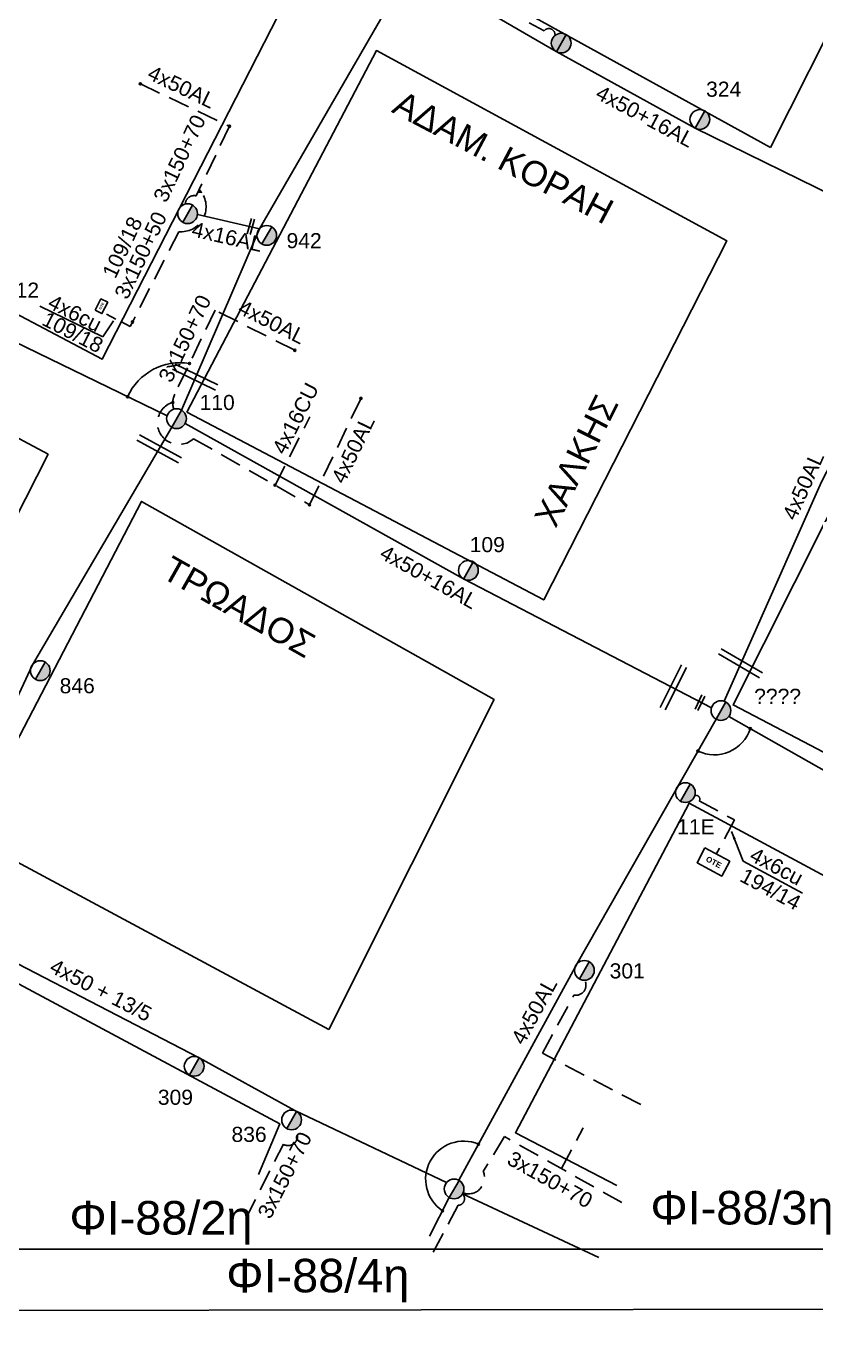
# Model space of a CAD drawing. Header units: millimetres. Extents: x 1091 to 3521, y 1177 to 2968.
# Drawn here: x 2852.9 to 2947.2, y 1933.2 to 2089.1 of the extents above; entities that cross this region are included whole.
import ezdxf
from ezdxf.enums import TextEntityAlignment as Align

# ---------------------------------------------------------------- set-up
doc = ezdxf.new("R2010")
doc.units = ezdxf.units.MM
doc.linetypes.add('DASHED', pattern=[19.05, 12.7, -6.35])
for name, color, linetype, lineweight in [('3x150+70', 7, 'Continuous', 30), ('4x16CU', 7, 'Continuous', 30), ('4x50 + 13_5', 7, 'SYN_LINE', 30), ('Άγνωστα', 7, 'Continuous', 30), ('Γυμνά εναέρια ΧΤ (3Φ)   4x16AL', 7, 'Continuous', 30), ('Γυμνά εναέρια ΧΤ (3Φ) 4x50AL', 7, 'Continuous', 30), ('Γυμνά εναέρια ΧΤ και ΦΟΠ (3Φ)   4x50+16AL', 7, 'Continuous', 30), ('Καλώδια ΧΤ   3x150+50CU', 7, 'DASHED', 30), ('Υπόγεια Καλώδια Δικτύου ΧΤ   .15', 7, 'DASHED', 30), ('Υπόγεια καλώδια Παροχών ΧΤ   4x50AL', 7, 'DASHED', 30), ('Υπόγεια καλώδια Παροχών ΧΤ   4x6', 7, 'DASHED', 30)]:
    doc.layers.add(name, color=color, linetype=linetype, lineweight=lineweight)
for name, color, linetype in [('Pillar OTE', 7, 'Continuous'), ('TEXT ΚΑΛΩΔΙΩΝ', 7, 'Continuous'), ('ΑΓΝΩΣΤΟ ΕΝΑΕΡΙΟ ΚΑΛΩΔΙΟ', 7, 'Continuous'), ('ΑΓΝΩΣΤΟ ΥΠΟΓΕΙΟ ΚΑΛΩΔΙΟ', 7, 'DASHED'), ('Επιγραφές - Σχήματα', 7, 'Continuous'), ('Μηχανική τομή', 7, 'Continuous'), ('Στύλος Ξύλινος', 7, 'Continuous'), ('Στύλος Ξύλινος @ 1', 7, 'Continuous'), ('Στύλος ΦΜ', 7, 'Continuous'), ('Στύλος ΦΜ @ 1', 7, 'Continuous'), ('Συνδέσεις', 7, 'Continuous'), ('Τομή', 7, 'Continuous'), ('Υπόβαθρο ΔΕΗ', 7, 'Continuous')]:
    doc.layers.add(name, color=color, linetype=linetype)
doc.styles.add('arial', font='arial.ttf')
doc.styles.get("Standard").update_dxf_attribs({"font": 'arial.ttf', "height": 1.8})
doc.linetypes.add('SYN_LINE', pattern='A,0.5,-0.0001,["/\\/\\/\\/",Standard,S=0.1,R=0,X=0,Y=-0.05],-0.25', length=0.7501)
doc.dimstyles.new('ISO-25', dxfattribs={"dimtxt": 2.5, "dimasz": 2.5, "dimexe": 1.25, "dimexo": 0.625, "dimtad": 1, "dimtxsty": 'Standard', "dimcen": 2.5, "dimadec": 0, "dimazin": 0, "dimtfac": 1, "dimtmove": 0, "dimatfit": 3, "dimfxl": 1, "dimarcsym": 0})

# ---------------------------------------------------------------- blocks, each defined once
blk = doc.blocks.new('ΥΠΑΡΧΩΝ ΤΣΙΜΕΝΤΕΝΙΟΣ ΣΤΥΛΟΣ')
at = {"layer": 'Στύλος ΦΜ'}
blk.add_hatch(color=7, dxfattribs=at).paths.add_polyline_path([(-1.29, -2.28, 0.574793), (2.62, 0, 0.268822), (1.3, 2.27)])
at = {"layer": 'Στύλος ΦΜ', "color": 7}
blk.add_line((-1.29, -2.28), (1.3, 2.27), dxfattribs=at)
blk.add_circle((0, 0), 2.62, dxfattribs=at)
at = {"layer": 'Στύλος ΦΜ', "flags": 4}
for tag, p in [('ΑΡΙΘΜΟΣ', (-4.68, 8.05)), ('ΤΥΠΟΣ', (-4.91, 3.03))]:
    blk.add_attdef(tag, p, '', height=4, dxfattribs=at)
blk = doc.blocks.new('ΥΠΑΡΧΩΝ ΞΥΛΙΝΟΣ ΣΤΥΛΟΣ')
at = {"layer": 'Στύλος Ξύλινος'}
h = blk.add_hatch(color=7, dxfattribs=at)
h.paths.add_polyline_path([(-2.62, 0, 0.270008), (-1.29, -2.28), (1.3, 2.27, 0.576266)])
h.paths.add_polyline_path([(-1.29, -2.28, 0.574793), (2.62, 0, 0.268822), (1.3, 2.27)])
at = {"layer": 'Στύλος Ξύλινος', "color": 7}
blk.add_line((-1.29, -2.28), (1.3, 2.27), dxfattribs=at)
blk.add_circle((0, 0), 2.62, dxfattribs=at)
at = {"layer": 'Στύλος Ξύλινος', "color": 1, "flags": 4}
for tag, p in [('ΑΡΙΘΜΟΣ', (-4.91, 8.6)), ('ΤΥΠΟΣ', (-4.85, 3.39))]:
    blk.add_attdef(tag, p, '', height=4, dxfattribs=at)
blk = doc.blocks.new('_ΣΥΝΔΕΣΗ')
at = {"layer": 'Συνδέσεις', "linetype": 'SYN_LINE', "ltscale": 40}
blk.add_hatch(color=256, dxfattribs=at).paths.add_polyline_path([(0.5, -0.01, 1), (-0.5, -0.01, 1)])
at = {"layer": 'Συνδέσεις'}
blk.add_circle((0, -0.01), 0.5, dxfattribs=at)
blk = doc.blocks.new('ΜΗΧΑΝΙΚΗ ΤΟΜΗ')
at = {"layer": 'Μηχανική τομή', "ltscale": 40}
for p, q in [((-3.79, 1.21), (3.79, 1.21)), ((3.79, -0.34), (-3.79, -0.34))]:
    blk.add_line(p, q, dxfattribs=at)
blk = doc.blocks.new('ΤΟΜΗ')
at = {"layer": 'Τομή', "ltscale": 40}
for p, q in [((11.33, -0.65), (-11.4, -0.65)), ((11.33, -3.42), (-11.4, -3.42))]:
    blk.add_line(p, q, dxfattribs=at)
blk = doc.blocks.new('PILLAR ΟΤΕ')
at = {"layer": 'Pillar OTE', "ltscale": 40}
blk.add_lwpolyline([(-3.31, 2.02), (3.39, 2.02), (3.39, -1.99), (-3.31, -1.99)], close=True, dxfattribs=at)
at = {"layer": 'Pillar OTE', "insert": (-1.81, 0.71), "char_height": 1.3575, "width": 109.961, "attachment_point": 1}
blk.add_mtext('{\\fArial|b1|i0|c161|p34;OTE}', dxfattribs=at)

msp = doc.modelspace()

# ---------------------------------------------------------------- hatches: boundary and pattern name
at = {"layer": 'Pillar OTE', "ltscale": 40}
h = msp.add_hatch(color=256, dxfattribs=at)
h.dxf.hatch_style = 1
h.paths.add_polyline_path([(2873.42, 2069.28), (2873.84, 2069.27), (2873.57, 2069.61)])

# ---------------------------------------------------------------- linework, layer by layer
at = {"layer": '3x150+70', "color": 27, "linetype": 'DASHED', "lineweight": -3, "ltscale": 0.2}
msp.add_lwpolyline([(2877.16, 2077.15), (2873.21, 2068.85, 0.482155), (2871.9, 2067.88, -2.654416)], format="xyb", dxfattribs=at)
at = {"layer": '3x150+70', "color": 5, "linetype": 'DASHED', "lineweight": -3, "ltscale": 0.2}
msp.add_lwpolyline([(2875.45, 2055.21), (2870.64, 2045.21, 0.195447), (2870.52, 2043.4, 1.682725)], format="xyb", dxfattribs=at)
at = {"layer": '3x150+70', "color": 133, "linetype": 'DASHED', "lineweight": -3, "ltscale": 0.2}
msp.add_lwpolyline([(2879.11, 1946.84), (2883.6, 1955.69, 0.902914), (2884.93, 1957.47, -2.620513)], format="xyb", dxfattribs=at)
at = {"layer": '3x150+70', "color": 173, "linetype": 'DASHED', "lineweight": -3, "ltscale": 0.2}
msp.add_lwpolyline([(2916.79, 1952.79), (2919.38, 1957.67)], dxfattribs=at)
for points in [[(2923.98, 1948.75), (2909.98, 1956.6), (2907.46, 1952.43, -0.64554), (2905.05, 1949.88, 8.306722)], [(2904.99, 1949.76, -0.655928), (2904.48, 1948.41), (2901.17, 1942.24)]]:
    msp.add_lwpolyline(points, format="xyb", dxfattribs=at)
at = {"layer": '4x16CU', "color": 5, "linetype": 'DASHED', "lineweight": -3, "ltscale": 0.2}
msp.add_lwpolyline([(2882.61, 2034.33), (2886.77, 2042.47)], dxfattribs=at)
at = {"layer": '4x50 + 13_5', "color": 133, "lineweight": -3, "ltscale": 0.1}
msp.add_lwpolyline([(2870.27, 2041.25), (2853.65, 2012.91), (2839.88, 1983.41), (2873.54, 1966.02), (2884.97, 1959.7), (2903.09, 1951.14)], dxfattribs=at)
at = {"layer": 'Pillar OTE', "ltscale": 40}
msp.add_lwpolyline([(2873.57, 2069.61), (2873.84, 2069.27), (2873.42, 2069.28), (2873.57, 2069.61)], dxfattribs=at)
at = {"layer": 'Άγνωστα', "lineweight": -3, "ltscale": 0.1}
for points in [[(3521.49, 1936.89), (1091.31, 1933.19), (1091.31, 2964.7), (3521.49, 2968.4)], [(3374.53, 1943.19), (1101.31, 1943.19), (1101.31, 2954.7), (3374.53, 2954.7)]]:
    msp.add_lwpolyline(points, close=True, dxfattribs=at)
at = {"layer": 'ΑΓΝΩΣΤΟ ΕΝΑΕΡΙΟ ΚΑΛΩΔΙΟ', "color": 27, "lineweight": -3, "ltscale": 0.1}
msp.add_lwpolyline([(2871.44, 2043.29), (2880.75, 2064.93), (2898.29, 2095.3)], dxfattribs=at)
at = {"layer": 'ΑΓΝΩΣΤΟ ΕΝΑΕΡΙΟ ΚΑΛΩΔΙΟ', "color": 151, "lineweight": -3, "ltscale": 0.1}
msp.add_lwpolyline([(2936.77, 2006.74), (2961.56, 1992.69), (2976.62, 1985.53)], dxfattribs=at)
at = {"layer": 'ΑΓΝΩΣΤΟ ΥΠΟΓΕΙΟ ΚΑΛΩΔΙΟ', "color": 5, "lineweight": -3, "ltscale": 0.2}
msp.add_lwpolyline([(2870.4, 2044.21, 1.258043), (2872.88, 2039.87), (2886.73, 2031.98)], format="xyb", dxfattribs=at)
at = {"layer": 'ΑΓΝΩΣΤΟ ΥΠΟΓΕΙΟ ΚΑΛΩΔΙΟ', "color": 151, "lineweight": -3, "ltscale": 0.2}
msp.add_lwpolyline([(2926.25, 1960.42), (2914.52, 1966.55), (2918.27, 1973.49, 0.643617), (2919.56, 1975.27, -1.631316)], format="xyb", dxfattribs=at)
at = {"layer": 'Γυμνά εναέρια ΧΤ (3Φ)   4x16AL', "color": 27, "lineweight": -3, "ltscale": 0.1}
msp.add_lwpolyline([(2880.75, 2064.93), (2873.34, 2066.64)], dxfattribs=at)
at = {"layer": 'Γυμνά εναέρια ΧΤ (3Φ) 4x50AL', "color": 1, "lineweight": -3, "ltscale": 0.1}
msp.add_lwpolyline([(2961.62, 2061.42), (2947.83, 2034.75), (2936.19, 2008.56)], dxfattribs=at)
at = {"layer": 'Γυμνά εναέρια ΧΤ (3Φ) 4x50AL', "color": 151, "lineweight": -3, "ltscale": 0.1}
for points in [[(2935.25, 2006.42), (2918.68, 1977.27), (2904.53, 1951.4)], [(2903.39, 1949.34), (2901.05, 1944.71)]]:
    msp.add_lwpolyline(points, dxfattribs=at)
at = {"layer": 'Γυμνά εναέρια ΧΤ και ΦΟΠ (3Φ)   4x50+16AL', "color": 151, "lineweight": -3, "ltscale": 0.1}
msp.add_lwpolyline([(2899.8, 2095.6), (2916.17, 2086.06), (2932.73, 2076.95), (2961.72, 2062.75)], dxfattribs=at)
at = {"layer": 'Γυμνά εναέρια ΧΤ και ΦΟΠ (3Φ)   4x50+16AL', "color": 5, "lineweight": -3, "ltscale": 0.1}
for points in [[(2801.59, 2078.54), (2825.86, 2064.23), (2848.65, 2052.84), (2869.72, 2042.59)], [(2871.89, 2041.71), (2905.1, 2023.14), (2934.69, 2007.76)]]:
    msp.add_lwpolyline(points, dxfattribs=at)
at = {"layer": 'Γυμνά εναέρια ΧΤ και ΦΟΠ (3Φ)   4x50+16AL', "color": 173, "lineweight": -3, "ltscale": 0.2}
msp.add_lwpolyline([(2904.99, 1949.76), (2921.25, 1942.19)], dxfattribs=at)
at = {"layer": 'Καλώδια ΧΤ   3x150+50CU', "color": 27, "lineweight": -3, "ltscale": 0.2}
msp.add_lwpolyline([(2873.84, 2069.27, -0.639006), (2871.11, 2064.58), (2865.59, 2053.8)], format="xyb", dxfattribs=at)
at = {"layer": 'Υπόβαθρο ΔΕΗ', "lineweight": -3, "ltscale": 0.1}
for points in [[(2941.73, 2074.62), (2960.29, 2111.43), (2919.17, 2133.09), (2900.82, 2097.22)], [(2830.97, 2121.21), (2803.1, 2080.48), (2861.96, 2049.36), (2883.8, 2092.02)], [(2872.07, 2043.03), (2914.67, 2020.64), (2936.51, 2063.49), (2894.7, 2086.18)], [(2889.04, 1969.4), (2908.75, 2008.74), (2866.66, 2032.39), (2845.9, 1992.52)]]:
    msp.add_lwpolyline(points, close=True, dxfattribs=at)
msp.add_lwpolyline([(2795.69, 2069.99), (2855.51, 2038.03), (2835.14, 1997.92), (2763.56, 2035.59, 0.004598), (2795.69, 2069.99, -2.026289)], format="xyb", dxfattribs=at)
for points in [[(3017.99, 1965.86), (3026.73, 2016.47), (2959.28, 2051.87), (2937.28, 2008.12), (3017.99, 1965.86)], [(2961.28, 1952.54), (2971.45, 1975.21), (2932.02, 1996.4), (2911.29, 1957.06), (2923.39, 1950.78)], [(2938.48, 1989.46), (2945.55, 1985.66)], [(2880.63, 1952.07), (2883.17, 1958.12), (2840.3, 1981.08), (2826.01, 1953.42)]]:
    msp.add_lwpolyline(points, dxfattribs=at)
at = {"layer": 'Υπόβαθρο ΔΕΗ', "lineweight": -3}
for centre, radius, start, end in [((2871.3, 2042.03), 6.91, 80.8863, 155.6072), ((2935.03, 2006.69), 4.53, 244.4827, 341.972), ((2905.12, 1951.52), 4.54, 67.1595, 236.1242)]:
    msp.add_arc(centre, radius, start, end, dxfattribs=at)
at = {"layer": 'Υπόγεια Καλώδια Δικτύου ΧΤ   .15', "color": 151, "lineweight": -3, "ltscale": 0.2}
msp.add_lwpolyline([(2909.58, 2091.29), (2914.72, 2088.53, -0.764027), (2916.02, 2088, 6.062654)], format="xyb", dxfattribs=at)
at = {"layer": 'Υπόγεια καλώδια Παροχών ΧΤ   4x50AL', "color": 27, "lineweight": -3, "ltscale": 0.2}
msp.add_lwpolyline([(2866.53, 2082.22), (2877.16, 2077.15)], dxfattribs=at)
at = {"layer": 'Υπόγεια καλώδια Παροχών ΧΤ   4x50AL', "color": 5, "lineweight": -3, "ltscale": 0.2}
for points in [[(2884.96, 2050.43), (2875.45, 2055.21)], [(2886.73, 2031.98), (2892.86, 2044.68)]]:
    msp.add_lwpolyline(points, dxfattribs=at)
at = {"layer": 'Υπόγεια καλώδια Παροχών ΧΤ   4x6', "color": 27, "linetype": 'DASHED', "lineweight": -3, "ltscale": 0.1}
msp.add_lwpolyline([(2865.59, 2053.8), (2865.32, 2053.27), (2862.01, 2054.97)], dxfattribs=at)
at = {"layer": 'Υπόγεια καλώδια Παροχών ΧΤ   4x6', "color": 151, "linetype": 'DASHED', "lineweight": -3, "ltscale": 0.2}
msp.add_lwpolyline([(2932.7, 1997.29, -0.746809), (2933.23, 1996.66), (2937.46, 1994.39), (2935.27, 1990.31)], format="xyb", dxfattribs=at)

# ---------------------------------------------------------------- block references
at = {"layer": 'Pillar OTE'}
for p, xscale, yscale, zscale, rotation in [((2861.89, 2055.68), 0.2250284657669332, 0.2250284657669332, 0.2250284657669332, 63), ((2934.9, 1989.37), 0.4999999999999999, 0.4999999999999999, 0.4999999999999999, 331.7462409737388)]:
    msp.add_blockref('PILLAR ΟΤΕ', p, dxfattribs=dict(at, xscale=xscale, yscale=yscale, zscale=zscale, rotation=rotation))
at = {"layer": 'Μηχανική τομή', "lineweight": -3, "xscale": 0.2499999999999677, "yscale": 0.2499999999999677, "zscale": 0.2499999999999677}
for p, rotation in [((2879.61, 2065.23), 254.5995959351945), ((2933.22, 2008.43), 244.260940722615)]:
    msp.add_blockref('ΜΗΧΑΝΙΚΗ ΤΟΜΗ', p, dxfattribs=dict(at, rotation=rotation))
at = {"layer": 'Στύλος Ξύλινος @ 1', "lineweight": -3, "ltscale": 40, "xscale": 0.4499999999998181, "yscale": 0.4499999999998181, "zscale": 0.4499999999998181}
msp.add_blockref('ΥΠΑΡΧΩΝ ΞΥΛΙΝΟΣ ΣΤΥΛΟΣ', (2916.76, 2087.08), dxfattribs=at)
at = {"layer": 'Στύλος ΦΜ @ 1', "lineweight": -3, "ltscale": 40}
ref = msp.add_blockref('ΥΠΑΡΧΩΝ ΤΣΙΜΕΝΤΕΝΙΟΣ ΣΤΥΛΟΣ', (2933.31, 2077.97), dxfattribs=dict(at, xscale=0.4499999999998181, yscale=0.4499999999998181, zscale=0.4499999999998181))
ref.add_attrib('ΤΥΠΟΣ', '324', (2934.05, 2080.68), dxfattribs={"layer": 'Στύλος ΦΜ', "height": 1.8, "flags": 4})
at = {"layer": 'Στύλος ΦΜ @ 1', "lineweight": -3, "ltscale": 40, "xscale": 0.4499999999998181, "yscale": 0.4499999999998181, "zscale": 0.4499999999998181}
for p in [(2872.17, 2066.73), (2903.98, 1950.36)]:
    msp.add_blockref('ΥΠΑΡΧΩΝ ΤΣΙΜΕΝΤΕΝΙΟΣ ΣΤΥΛΟΣ', p, dxfattribs=at)
at = {"layer": 'Στύλος ΦΜ @ 1', "lineweight": -3, "ltscale": 40}
ref = msp.add_blockref('ΥΠΑΡΧΩΝ ΤΣΙΜΕΝΤΕΝΙΟΣ ΣΤΥΛΟΣ', (2881.62, 2064.14), dxfattribs=dict(at, xscale=0.4499999999998181, yscale=0.4499999999998181, zscale=0.4499999999998181))
ref.add_attrib('ΑΡΙΘΜΟΣ', '942', (2883.98, 2062.61), dxfattribs={"layer": 'Στύλος ΦΜ', "height": 1.8, "flags": 4})
ref = msp.add_blockref('ΥΠΑΡΧΩΝ ΤΣΙΜΕΝΤΕΝΙΟΣ ΣΤΥΛΟΣ', (2849.24, 2053.87), dxfattribs=dict(at, xscale=0.4499999999998181, yscale=0.4499999999998181, zscale=0.4499999999998181))
ref.add_attrib('ΑΡΙΘΜΟΣ', '112', (2850.25, 2056.7), dxfattribs={"layer": 'Στύλος ΦΜ', "height": 1.8, "flags": 4})
ref = msp.add_blockref('ΥΠΑΡΧΩΝ ΤΣΙΜΕΝΤΕΝΙΟΣ ΣΤΥΛΟΣ', (2870.85, 2042.27), dxfattribs=dict(at, xscale=0.4499999999998181, yscale=0.4499999999998181, zscale=0.4499999999998181))
ref.add_attrib('ΑΡΙΘΜΟΣ', '110', (2873.6, 2043.3), dxfattribs={"layer": 'Στύλος ΦΜ', "height": 1.8, "flags": 4})
ref = msp.add_blockref('ΥΠΑΡΧΩΝ ΤΣΙΜΕΝΤΕΝΙΟΣ ΣΤΥΛΟΣ', (2905.68, 2024.16), dxfattribs=dict(at, xscale=0.4499999999998181, yscale=0.4499999999998181, zscale=0.4499999999998181))
ref.add_attrib('ΑΡΙΘΜΟΣ', '109', (2905.84, 2026.34), dxfattribs={"layer": 'Στύλος ΦΜ', "height": 1.8, "flags": 4})
ref = msp.add_blockref('ΥΠΑΡΧΩΝ ΤΣΙΜΕΝΤΕΝΙΟΣ ΣΤΥΛΟΣ', (2854.59, 2012.2), dxfattribs=dict(at, xscale=0.4499999999998181, yscale=0.4499999999998181, zscale=0.4499999999998181))
ref.add_attrib('ΑΡΙΘΜΟΣ', '846', (2856.9, 2009.5), dxfattribs={"layer": 'Στύλος ΦΜ', "height": 1.8, "flags": 4})
ref = msp.add_blockref('ΥΠΑΡΧΩΝ ΤΣΙΜΕΝΤΕΝΙΟΣ ΣΤΥΛΟΣ', (2935.83, 2007.44), dxfattribs=dict(at, xscale=0.4499999999998181, yscale=0.4499999999998181, zscale=0.4499999999998181))
ref.add_attrib('ΤΥΠΟΣ', '????', (2939.79, 2008.24), dxfattribs={"layer": 'Στύλος ΦΜ', "height": 1.8, "flags": 4})
ref = msp.add_blockref('ΥΠΑΡΧΩΝ ΤΣΙΜΕΝΤΕΝΙΟΣ ΣΤΥΛΟΣ', (2931.58, 1997.65), dxfattribs=dict(at, xscale=0.4499999999998181, yscale=0.4499999999998181, zscale=0.4499999999998181))
ref.add_attrib('ΑΡΙΘΜΟΣ', '11Ε', (2930.6, 1992.68), dxfattribs={"layer": 'Στύλος ΦΜ', "height": 1.8, "flags": 4})
ref = msp.add_blockref('ΥΠΑΡΧΩΝ ΤΣΙΜΕΝΤΕΝΙΟΣ ΣΤΥΛΟΣ', (2919.53, 1976.44), dxfattribs=dict(at, xscale=0.4499999999998181, yscale=0.4499999999998181, zscale=0.4499999999998181))
ref.add_attrib('ΑΡΙΘΜΟΣ', '301', (2922.54, 1975.48), dxfattribs={"layer": 'Στύλος ΦΜ', "height": 1.8, "flags": 4})
ref = msp.add_blockref('ΥΠΑΡΧΩΝ ΤΣΙΜΕΝΤΕΝΙΟΣ ΣΤΥΛΟΣ', (2872.96, 1965), dxfattribs=dict(at, xscale=0.4499999999998181, yscale=0.4499999999998181, zscale=0.4499999999998181))
ref.add_attrib('ΑΡΙΘΜΟΣ', '309', (2868.62, 1960.4), dxfattribs={"layer": 'Στύλος ΦΜ', "height": 1.8, "flags": 4})
ref = msp.add_blockref('ΥΠΑΡΧΩΝ ΤΣΙΜΕΝΤΕΝΙΟΣ ΣΤΥΛΟΣ', (2884.58, 1958.59), dxfattribs=dict(at, xscale=0.4499999999998181, yscale=0.4499999999998181, zscale=0.4499999999998181))
ref.add_attrib('ΑΡΙΘΜΟΣ', '836', (2877.41, 1955.97), dxfattribs={"layer": 'Στύλος ΦΜ', "height": 1.8, "flags": 4})
at = {"layer": 'Συνδέσεις', "lineweight": -3, "xscale": 0.25, "yscale": 0.25, "zscale": 0.25}
for p in [(2866.53, 2082.22), (2877.17, 2077.16), (2865.59, 2053.8), (2884.96, 2050.43), (2872.39, 2048.85), (2865.01, 2044.89), (2870.4, 2044.21), (2892.86, 2044.69), (2882.61, 2034.33), (2886.73, 2031.99), (2939.33, 2005.29), (2933.08, 2002.61), (2906.89, 1955.71), (2902.59, 1947.75)]:
    msp.add_blockref('_ΣΥΝΔΕΣΗ', p, dxfattribs=at)
at = {"layer": 'Τομή', "lineweight": -3, "xscale": 0.25, "yscale": 0.25, "zscale": 0.25}
for p, rotation in [((2872.86, 2046.78), 154.1071237678889), ((2868.52, 2038.21), 151.2656528294409), ((2937.88, 2012.64), 149.5902564244344), ((2929.69, 2010.44), 63.24931239352485)]:
    msp.add_blockref('ΤΟΜΗ', p, dxfattribs=dict(at, rotation=rotation))

# ---------------------------------------------------------------- texts
at = {"lineweight": -3, "ltscale": 40, "char_height": 3, "width": 36.4854, "attachment_point": 1, "style": 'arial'}
for s, insert, rotation in [('ΑΔΑΜ. ΚΟΡΑΗ', (2897.8, 2081.55), 332.0958), ('ΧΑΛΚΗΣ', (2913.42, 2030.45), 63.1815), ('ΤΡΩΑΔΟΣ', (2870.36, 2026.02), 330.5702)]:
    msp.add_mtext(s, dxfattribs=dict(at, insert=insert, rotation=rotation))
at = {"layer": 'TEXT ΚΑΛΩΔΙΩΝ', "lineweight": -3, "ltscale": 0.1, "style": 'arial'}
for s, rotation, p in [(' 4x50AL', 334.482, (2871.15, 2082.01)), ('4x50+16AL', 331.9264, (2926.78, 2078.35)), ('3x150+70', 64.5438, (2871.2, 2073.33)), ('109/18', 64.5438, (2864.38, 2062.72)), ('3x150+50', 64.5438, (2866.56, 2061.77)), (' 4x16AL', 347.0591, (2876.56, 2064.05)), ('3x150+70', 64.2988, (2871.83, 2051.84)), (' 4x50AL', 333.3021, (2881.94, 2053.96)), ('4x16CU', 62.9625, (2885.04, 2042.3)), ('4x50AL', 64.2169, (2891.91, 2038.59)), (' 4x50AL', 66.0512, (2945.5, 2033.94)), ('4x50+16AL', 330.7904, (2900.97, 2023.38)), ('4x50 + 13/5', 332.6831, (2861.83, 1974.09)), ('4x50AL', 61.3136, (2913.53, 1971.59)), ('3x150+70', 63.0731, (2883.76, 1952.01)), ('3x150+70', 330.723, (2915.43, 1951.48))]:
    msp.add_text(s, height=1.8, rotation=rotation, dxfattribs=at).set_placement(p, align=Align.MIDDLE_CENTER)
at = {"layer": 'Επιγραφές - Σχήματα', "lineweight": -3, "ltscale": 0.2, "char_height": 4, "width": 19.6719, "attachment_point": 1}
for s, insert in [('ΦΙ-88/2η', (2858.06, 1948.92)), ('ΦΙ-88/3η', (2927.4, 1950.12)), ('ΦΙ-88/4η', (2876.78, 1942.02))]:
    msp.add_mtext(s, dxfattribs=dict(at, insert=insert))
at = {"layer": 'Υπόγεια καλώδια Παροχών ΧΤ   4x50AL', "color": 7, "ltscale": 0.2, "char_height": 1.8, "attachment_point": 1}
for s, insert, rotation in [('4x6cu', (2856.15, 2057.18), 333), ('109/18', (2855.45, 2055.13), 333), ('4x6cu', (2939.93, 1991.23), 332), ('194/14', (2938.78, 1988.74), 332)]:
    msp.add_mtext_dynamic_manual_height_columns(s, width=1.8, gutter_width=12.5, heights=[0.118], dxfattribs=dict(at, insert=insert, rotation=rotation))

# ---------------------------------------------------------------- leaders
at = {"layer": 'Επιγραφές - Σχήματα'}
msp.add_leader([(2863.34, 2053.94), (2862.07, 2052.03), (2854.52, 2055.71)], dimstyle='ISO-25', override={"dimasz": 0.1, "dimgap": 0.625, "dimtad": 0}, dxfattribs=at)
at = {"layer": 'Επιγραφές - Σχήματα', "ltscale": 40}
msp.add_leader([(2937.09, 1993.01), (2938.48, 1989.46)], dimstyle='ISO-25', override={"dimasz": 1, "dimtad": 0}, dxfattribs=at)

doc.saveas('drawing.dxf')
